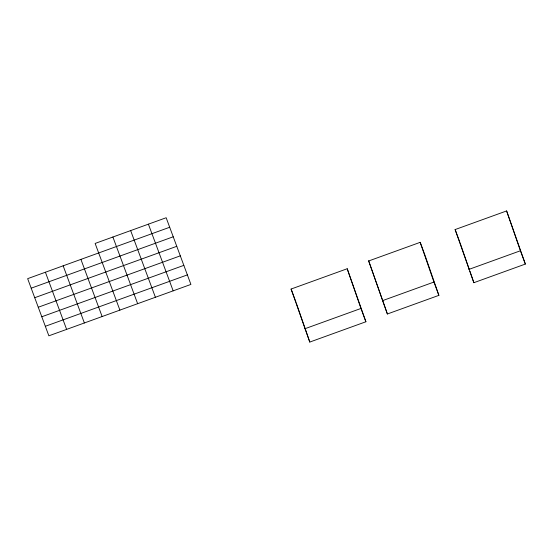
<?xml version="1.0" encoding="UTF-8"?>
<svg xmlns="http://www.w3.org/2000/svg" width="553" height="553" viewBox="0 0 553 553"><rect width="100%" height="100%" fill="white"/><g stroke="black" fill="none" stroke-linecap="round" stroke-linejoin="round"><path stroke-width="0.83" d="M169.695 227.262L27.65 278.657L48.864 335.816L190.909 284.422L166.163 217.737L95.137 243.438L119.89 310.115M31.189 288.182L173.234 236.788M34.721 297.714L176.766 246.313M38.261 307.24L180.306 255.839M41.793 316.765L183.838 265.364M45.332 326.291L187.377 274.896M455.126 229.564L506.617 210.935L525.35 264.071L473.859 282.701L455.126 229.564L459.778 242.09M291.099 289.039L347.208 268.737L365.899 321.763L309.791 342.065L291.099 289.039L296.042 302.346M368.692 260.961L420.183 242.332L425.126 255.638L438.882 295.357L387.383 313.993L368.692 260.961L387.383 313.993M304.855 328.759L360.964 308.456L347.208 268.737M382.448 300.68L433.939 282.051L420.183 242.332M468.916 269.394L520.408 250.765L506.617 210.935M520.408 250.765L525.35 264.071M433.939 282.051L438.882 295.357M360.964 308.456L365.899 321.763M148.404 224.165L173.158 290.843M130.646 230.587L155.4 297.265M112.895 237.009L137.642 303.694M80.918 259.385L102.132 316.544M63.16 265.813L84.374 322.966M45.408 272.235L66.623 329.388M460.068 242.871L469.352 269.698M469.919 271.323L473.859 282.701M296.318 303.155L309.791 342.065"/></g></svg>
